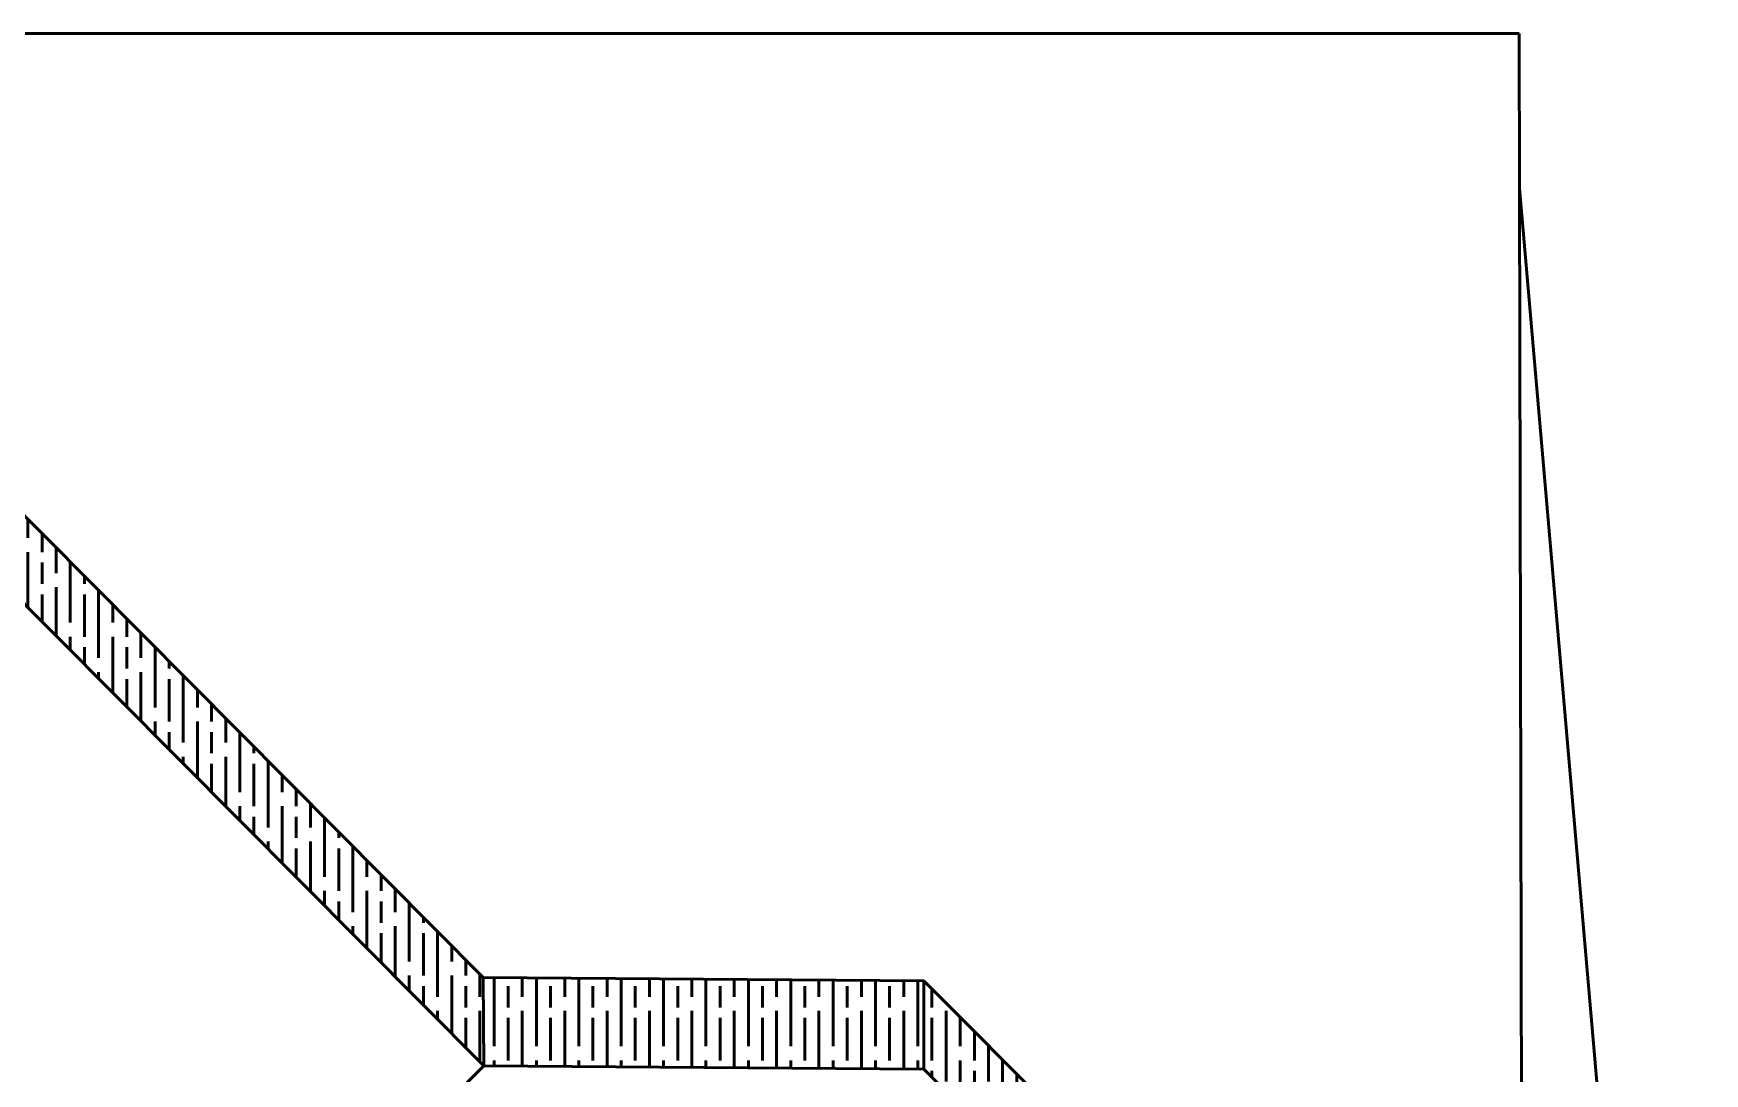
# Model space of a CAD drawing. Header units: metres. Extents: x -621399 to 40000, y -108608 to 546365.
# Drawn here: x -391860 to -13280, y 310634 to 546365 of the extents above; entities that cross this region are included whole.
import ezdxf

# ---------------------------------------------------------------- set-up
doc = ezdxf.new("R2010")
doc.units = ezdxf.units.M
doc.layers.get('0').update_dxf_attribs({"lineweight": 53})
pattern_1 = [(90, (269289, 201629), (9600, -6e-13), [16000, -3200]), (90, (272489, 198429), (9600, -6e-13), [9600, -2400, 4800, -2400]), (90, (275689, 193629), (9600, -6e-13), [16000, -3200])]

msp = doc.modelspace()

# ---------------------------------------------------------------- hatches: boundary and pattern name
at = {"true_color": 0x000000}
h = msp.add_hatch(dxfattribs=at)
h.set_pattern_fill('GOST_WOOD', color=18, scale=1600)
h.set_pattern_definition(pattern_1)
h.paths.add_polyline_path([(-444617, 468073), (-444610, 488073), (-290002, 332399), (-289844, 312400)])
h = msp.add_hatch(dxfattribs=at)
h.set_pattern_fill('GOST_WOOD', color=18, scale=1600)
h.set_pattern_definition(pattern_1)
h.paths.add_polyline_path([(-289844, 312400), (-290002, 332399), (-190183, 331670), (-190183, 311670)])
h = msp.add_hatch(dxfattribs=at)
h.set_pattern_fill('GOST_WOOD', color=18, scale=1600)
h.set_pattern_definition(pattern_1)
h.paths.add_polyline_path([(-190183, 311670), (-190183, 331670), (-90183, 231670), (-90183, 211670)])

# ---------------------------------------------------------------- linework, layer by layer
at = {"color": 2, "true_color": 0xf1eb1f}
for p in [(-621399, 546365), (-55219, 511281)]:
    msp.add_line(p, (-55301, 546363), dxfattribs=at)
at = {"color": 40, "true_color": 0xf8d731}
for p, q in [((-55219, 511281), (-53975, -23349)), ((-13280, 26610), (-55219, 511281))]:
    msp.add_line(p, q, dxfattribs=at)
for p, q in [((-290002, 332399), (-444610, 488073)), ((-444617, 468073), (-289844, 312400)), ((-289844, 312400), (-290002, 332399)), ((-290002, 332399), (-190183, 331670)), ((-190183, 311670), (-190183, 331670)), ((-190183, 331670), (-90183, 231670)), ((-390012, 211796), (-289844, 312400)), ((-289844, 312400), (-190183, 311670)), ((-190183, 311670), (-90183, 211670))]:
    msp.add_line(p, q)
at = {"color": 18, "true_color": 0x000000}
for q in [(-289844, 312400), (-90183, 211670)]:
    msp.add_line((-190183, 311670), q, dxfattribs=at)

doc.saveas('drawing.dxf')
